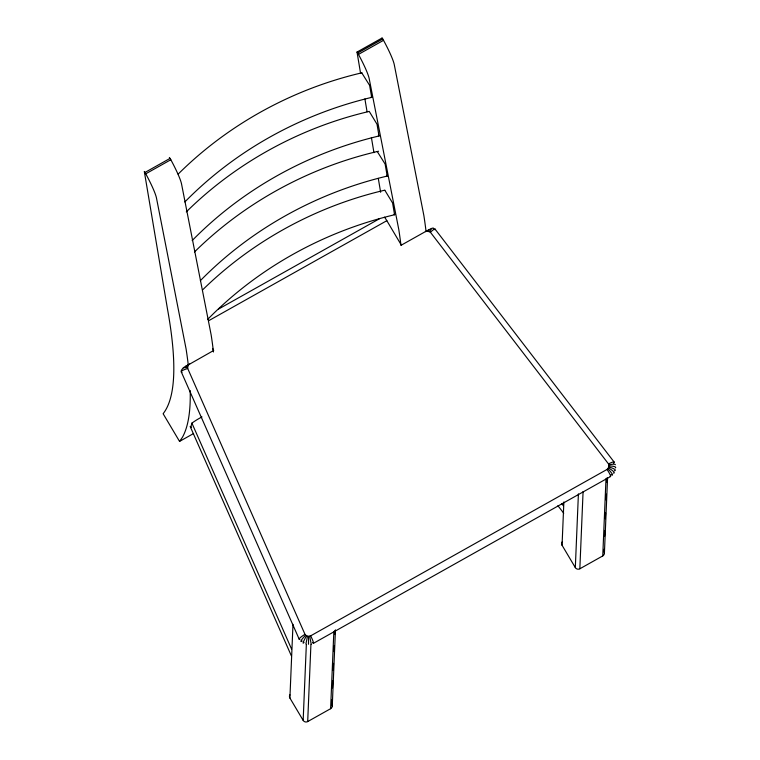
<?xml version="1.0" encoding="UTF-8"?>
<svg xmlns="http://www.w3.org/2000/svg" width="760" height="760" viewBox="0 0 760 760"><rect width="100%" height="100%" fill="white"/><g stroke="black" fill="none" stroke-linecap="round" stroke-linejoin="round"><path stroke-width="1.14" d="M212.496 348.431L213.702 350.464L188.784 364.619L187.72 366.424L187.72 368.514L304.998 634.362L306.508 635.835L308.579 636.376L308.493 644.271M361.808 72.931L369.607 85.357L371.688 97.385M377.321 151.63L385.12 164.055L387.21 176.073L386.526 175.266M332.015 699.618L331.816 704.301A3.306 3.22 2.4 0 1 330.609 708.7L307.695 721.572A3.306 3.22 2.4 0 1 303.164 720.385L289.902 698.041L292.99 624.331M303.164 720.385L306.356 644.328M307.695 721.572L310.925 644.347M330.609 708.7L333.849 631.484M332.5 687.923L332.794 680.903M333.241 670.367L333.535 663.347M334.02 651.653L334.267 645.8M334.761 634.096L334.903 630.591M332.262 705.917L335.445 629.859M604.067 549.176L603.962 551.513A3.306 3.22 2.4 0 1 602.756 555.921L579.842 568.784A3.306 3.22 2.4 0 1 575.32 567.596L562.058 545.253L563.872 501.961M575.32 567.596L578.408 493.886M579.842 568.784L583.082 491.558M602.756 555.921L605.995 478.695M604.608 536.303L604.846 530.452M605.34 518.757L605.587 512.905M606.128 500.032L606.366 494.181M606.86 482.486L607.059 477.802M604.409 553.128L607.553 478.249M181.213 370.566L182.875 368.21L189.639 363.983M384.474 217.179A6.621 0.807 60.7 0 1 386.84 220.685L401.346 245.128L425.41 231.619L427.481 231.078L430.407 232.266L608.532 463.952L608.95 467.01L607.021 469.452L310.65 635.844L308.579 636.376M169.366 157.482L170.82 159.733A32.281 3.952 60.7 0 1 181.555 184.043L211.147 334.875A1605.671 196.46 60.7 0 1 213.465 351.984M382.08 38.066L383.524 40.318A32.281 3.952 60.7 0 1 394.269 64.629L423.852 215.46A1605.671 196.46 60.7 0 1 426.037 231.401M307.505 636.244L305.919 643.938M428.555 231.22L429.001 229.643C429.903 229.416 433.979 226.746 433.684 228.826M190.665 427.566L191.909 423.168A10.441 1.396 -30.3 0 1 201.989 416.945M311.248 644.214L309.652 636.244M360.553 73.188L357.019 52.069L382.09 38M429.552 231.619L431.604 228.475M188.261 364.885A1605.671 196.46 60.7 0 0 186.086 348.945L156.493 198.113A32.281 3.952 60.7 0 0 145.758 173.812L144.314 171.484L167.561 309.5A1580.382 193.373 60.7 0 1 163.115 413.715L179.55 441.398L182.371 437.38A1605.671 196.46 60.7 0 0 190.19 390.545M178.153 174.116C228.342 124.165 293.008 88.882 361.912 72.808M186.285 211.898C236.388 162.412 300.694 127.395 369.236 111.416L377.017 124.212L379.012 135.993L378.328 135.185M194.484 251.978C244.872 202.217 309.615 167.095 378.584 151.221M202.663 289.835C252.681 240.825 316.625 206.055 384.798 190.18M184.841 201.96C235.619 150.176 301.359 114.038 371.83 97.346M192.166 240.568C242.943 188.793 308.683 152.646 379.154 135.954M200.364 280.659C251.142 228.874 316.873 192.726 387.344 176.035M207.727 319.342C258.505 267.558 324.244 231.41 394.715 214.719M183.426 367.802L184.291 367.184M145.008 172.444L170.069 158.375M400.966 245.47A1605.671 196.46 60.7 0 0 398.791 229.53L369.198 78.698A32.281 3.952 60.7 0 0 358.463 54.397L357.713 53.029L382.784 38.959M145.758 173.812L170.82 159.733M358.463 54.397L383.524 40.318M218.623 309.016L379.459 218.728M208.477 320.824L386.84 220.685M179.55 441.398L193.582 433.523M313.405 643.34L610.508 476.548M425.41 231.619L429.001 229.643M187.72 366.424L186.048 366.035L188.784 364.619M186.048 366.035L188.129 365.455M184.224 367.669L187.577 367.469M357.019 52.069L357.713 53.029M371.621 97.385L371.203 96.881M384.864 190.304L392.587 202.977L394.573 214.757L394.088 214.263M561.839 503.804L563.293 505.666M557.925 505.733L563.739 513.209M434.948 228.969L614.08 461.976M181.213 371.735L299.174 639.15M191.881 423.092L291.565 649.059M190.171 426.445L291.289 655.671M364.895 98.904L367.061 111.758M371.393 137.484L373.958 152.674M378.29 178.391L380.266 190.085A1580.382 193.373 60.7 0 1 380.655 192.289M427.481 230.48L427.481 231.078M191.558 427.215A10.431 1.149 -30.1 0 1 190.703 427.548M607.021 469.452A6.621 0.893 57 0 1 610.185 474.867A6.621 0.893 57 0 1 610.128 476.377M310.65 635.835A6.621 0.722 64.4 0 1 313.329 642.133A6.621 0.722 64.4 0 1 312.626 642.523M430.474 232.208A6.583 1.026 -45.4 0 1 434.919 229.748M608.608 468.036A6.583 1.33 30.6 0 1 613.529 471.57A6.583 1.33 30.6 0 1 613.453 473.072M613.453 463.438A6.593 1.273 -30.3 0 0 612.607 462.127A6.697 1.292 -30.3 0 0 608.532 463.952M615.457 467.875A6.583 1.501 -0.1 0 0 613.795 466.421A6.707 1.53 -0.1 0 0 609.083 465.965M609.026 467.039A6.583 1.472 15.3 0 1 614.517 469.243A6.583 1.472 15.3 0 1 614.441 470.744M608.94 464.93A6.707 1.463 -15.4 0 1 615.362 464.769M607.933 468.882A6.583 1.111 45.8 0 1 612.218 474.012A6.583 1.111 45.8 0 1 611.116 474.648M187.72 368.514A6.716 1.463 -15.8 0 0 183.141 370.167A6.583 1.434 -15.8 0 0 182.039 372.267M299.915 639.464A6.593 1.264 -31.1 0 1 299.962 637.963A6.593 1.264 -31.1 0 1 304.922 634.41M304.048 642.399A6.583 0.694 -60.6 0 1 303.382 641.981A6.583 0.694 -60.6 0 1 306.47 635.92M302.204 641.022A6.583 1.016 -45.8 0 1 301.245 640.385A6.583 1.016 -45.8 0 1 305.596 635.265M289.902 698.041A3.306 3.22 2.4 0 1 289.902 694.82M562.058 545.253A3.306 3.22 2.4 0 1 562.048 542.032"/></g></svg>
